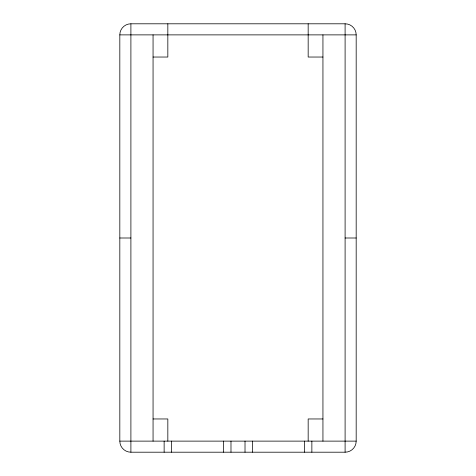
<?xml version="1.0" encoding="UTF-8"?>
<svg xmlns="http://www.w3.org/2000/svg" width="476" height="476" viewBox="0 0 476 476"><rect width="100%" height="100%" fill="white"/><g stroke="black" fill="none" stroke-linecap="round" stroke-linejoin="round"><path stroke-width="0.71" d="M130.9 23.8L345.1 23.8A11.079 11.079 0 0 1 356.179 34.879L356.179 441.121A11.079 11.079 0 0 1 345.1 452.2L130.9 452.2A11.079 11.079 0 0 1 119.821 441.121L119.821 34.879A11.079 11.079 0 0 1 130.9 23.8L130.9 452.2M119.821 34.879L356.179 34.879M153.058 57.037L167.832 57.037L167.832 23.8M322.942 57.037L308.168 57.037L308.168 23.8M119.821 238L130.9 238M345.1 238L356.179 238M153.058 418.963L167.832 418.963L167.832 441.121M322.942 418.963L308.168 418.963L308.168 441.121M119.821 441.121L356.179 441.121M345.1 23.8L345.1 452.2M322.942 34.879L322.942 441.121M311.863 441.121L311.863 452.2M304.473 441.121L304.473 452.2M252.405 441.121L252.405 452.2M245.015 441.121L245.015 452.2M230.985 441.121L230.985 452.2M223.595 441.121L223.595 452.2M171.527 441.121L171.527 452.2M164.137 441.121L164.137 452.2M153.058 34.879L153.058 441.121"/></g></svg>
